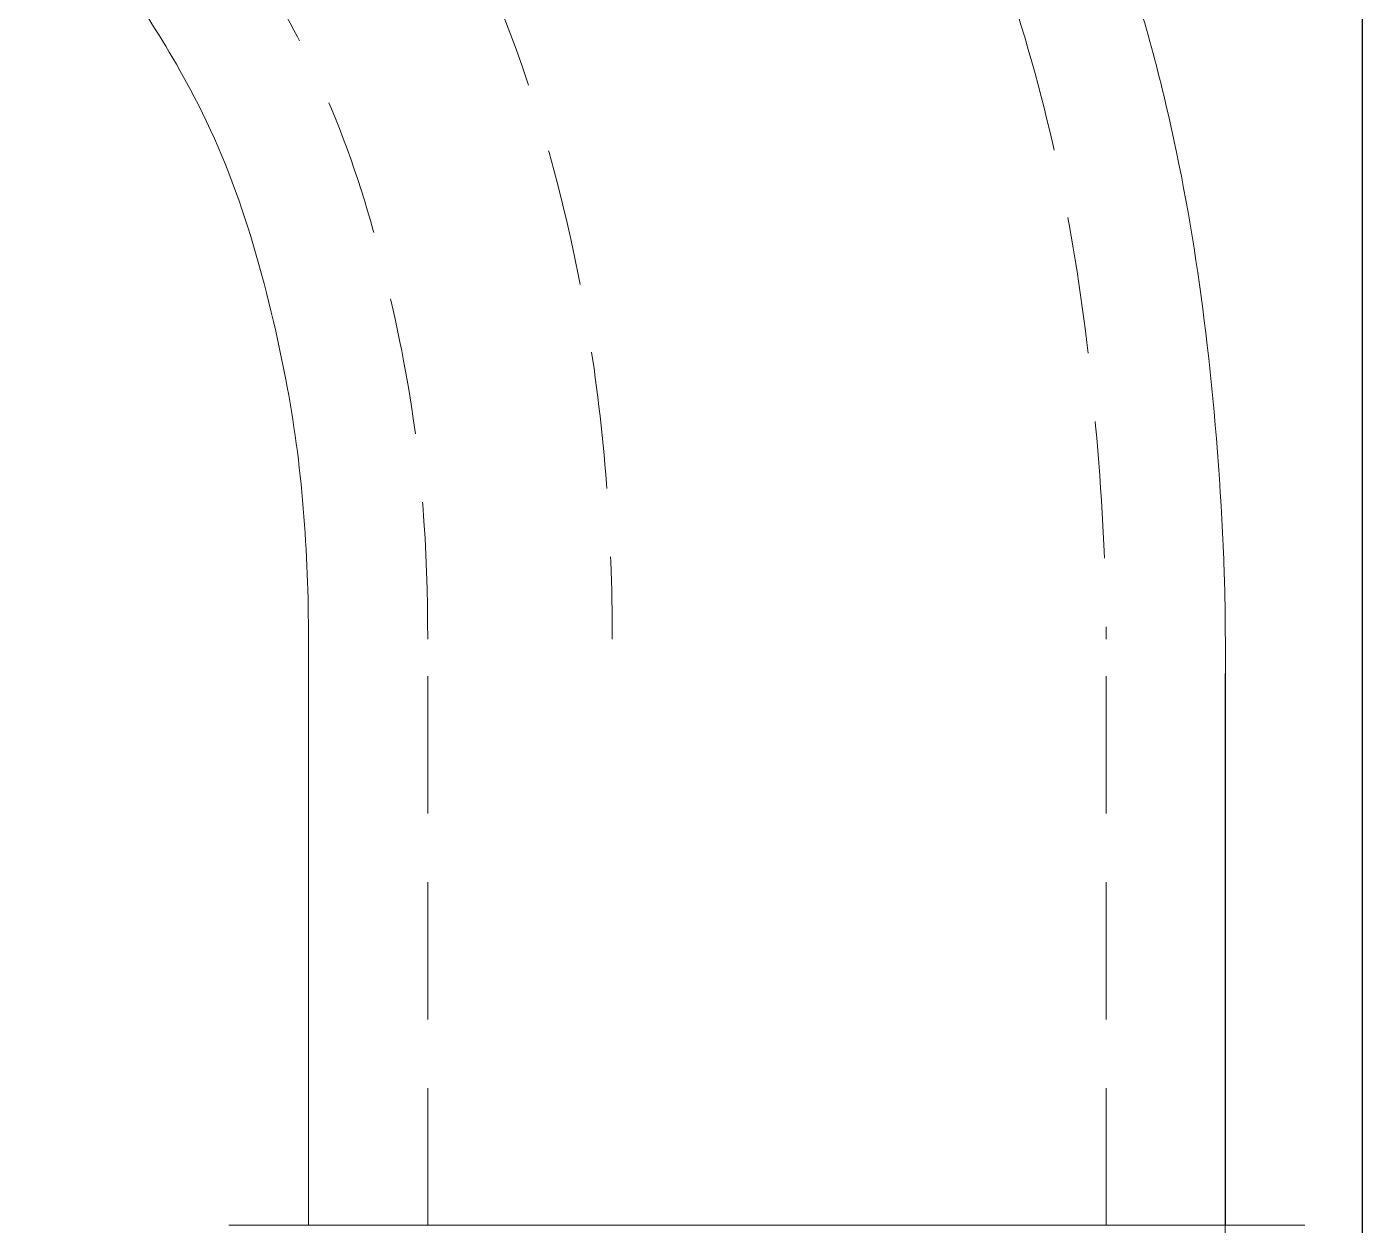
# Model space of a CAD drawing. Header units: millimetres. Extents: x -46397 to 283259, y -8690 to 23983.
# Drawn here: x 128304.51 to 128353.16, y 6882.12 to 6925.78 of the extents above; entities that cross this region are included whole.
import ezdxf

# ---------------------------------------------------------------- set-up
doc = ezdxf.new("R2010")
doc.units = ezdxf.units.MM
doc.linetypes.add('HIDDENX2', pattern=[0.75, 0.5, -0.25])
doc.layers.add('DUONGCHINH', color=7, linetype='Continuous', lineweight=25)

# ---------------------------------------------------------------- blocks, each defined once
blk = doc.blocks.new('A$C3d023de0')
at = {"color": 3, "linetype": 'HIDDENX2', "lineweight": 0, "ltscale": 100, "extrusion": (0, 1, 0)}
blk.add_line((600, 1954.614), (600, 454.614), dxfattribs=at)
at = {"layer": 'DUONGCHINH', "color": 2, "ltscale": 10, "extrusion": (0, 1, 0)}
blk.add_line((605, 1954.614), (605, 454.614), dxfattribs=at)
blk = doc.blocks.new('q kjekjas ad')
at = {"color": 2, "linetype": 'Continuous', "lineweight": 0, "ltscale": 10, "extrusion": (0, 1, 0)}
for p, q in [((-4433.338, 1634.513), (-4433.338, 1655.857)), ((-4399.938, 1634.513), (-4399.938, 1655.857)), ((-4436.239, 1634.513), (-4397.037, 1634.513))]:
    blk.add_line(p, q, dxfattribs=at)
at = {"color": 1, "linetype": 'HIDDENX2', "lineweight": 0, "ltscale": 10, "extrusion": (0, 1, 0)}
for p, q in [((-4428.994, 1634.513), (-4428.994, 1655.857)), ((-4404.281, 1634.513), (-4404.281, 1655.857))]:
    blk.add_line(p, q, dxfattribs=at)
at = {"color": 2, "linetype": 'Continuous', "lineweight": 0, "ltscale": 10}
for points, knots in [([(-4425.637, 1712.955), (-4425.635, 1712.953), (-4425.633, 1712.951), (-4425.624, 1712.943), (-4425.618, 1712.937), (-4425.591, 1712.914), (-4425.572, 1712.897), (-4425.493, 1712.827), (-4425.433, 1712.774), (-4425.197, 1712.564), (-4425.02, 1712.407), (-4424.312, 1711.773), (-4423.784, 1711.294), (-4421.683, 1709.357), (-4420.133, 1707.862), (-4416.709, 1704.285), (-4414.877, 1702.122), (-4411.956, 1698.06), (-4410.781, 1696.213), (-4408.51, 1692.252), (-4407.422, 1690.121), (-4405.371, 1685.597), (-4404.421, 1683.186), (-4402.852, 1678.394), (-4402.218, 1676.009), (-4401.233, 1671.28), (-4400.872, 1668.93), (-4400.299, 1663.983), (-4400.097, 1661.377), (-4399.96, 1657.799), (-4399.938, 1656.828), (-4399.938, 1655.857)], [0, 0, 0, 0, 0.009274, 0.009274, 0.037094, 0.037094, 0.120557, 0.120557, 0.370943, 0.370943, 1.122106, 1.122106, 3.375651, 3.375651, 10.139549, 10.139549, 18.798709, 18.798709, 25.468906, 25.468906, 32.743121, 32.743121, 40.570725, 40.570725, 47.980326, 47.980326, 55.10464, 55.10464, 62.937265, 62.937265, 65.849938, 65.849938, 65.849938, 65.849938]), ([(-4433.338, 1655.857), (-4433.338, 1659.031), (-4433.565, 1662.235), (-4434.531, 1667.202), (-4434.979, 1669.069), (-4436.108, 1672.648), (-4436.811, 1674.346), (-4438.296, 1677.104), (-4439.021, 1678.267), (-4439.999, 1679.78), (-4440.223, 1680.123), (-4440.792, 1680.993), (-4441.13, 1681.501), (-4441.715, 1682.285), (-4441.978, 1682.603), (-4442.667, 1683.367), (-4443.12, 1683.813), (-4443.603, 1684.252)], [0, 0, 0, 0, 9.523227, 9.523227, 15.302476, 15.302476, 21.030636, 21.030636, 25.367109, 25.367109, 26.629701, 26.629701, 28.557067, 28.557067, 30.165249, 30.165249, 32.488118, 32.488118, 32.488118, 32.488118])]:
    blk.add_open_spline(points, degree=3, knots=knots, dxfattribs=at)
at = {"color": 1, "linetype": 'HIDDENX2', "lineweight": 0, "ltscale": 10}
for points, knots in [([(-4428.01, 1709.251), (-4425.655, 1707.153), (-4423.343, 1704.984), (-4419.215, 1700.559), (-4417.398, 1698.297), (-4414.599, 1694.14), (-4413.511, 1692.308), (-4411.379, 1688.332), (-4410.354, 1686.169), (-4408.491, 1681.659), (-4407.664, 1679.297), (-4406.362, 1674.666), (-4405.863, 1672.398), (-4405.097, 1667.823), (-4404.823, 1665.513), (-4404.415, 1660.758), (-4404.281, 1658.307), (-4404.281, 1655.857)], [0, 0, 0, 0, 10.008785, 10.008785, 18.880762, 18.880762, 25.392661, 25.392661, 32.672289, 32.672289, 40.221161, 40.221161, 47.18929, 47.18929, 54.164357, 54.164357, 61.515521, 61.515521, 61.515521, 61.515521]), ([(-4440.368, 1698.673), (-4440.3, 1698.612), (-4440.231, 1698.551), (-4440.163, 1698.491), (-4440.095, 1698.43), (-4440.027, 1698.369), (-4439.959, 1698.307), (-4439.823, 1698.185), (-4439.688, 1698.062), (-4439.553, 1697.938), (-4439.283, 1697.69), (-4439.016, 1697.439), (-4438.75, 1697.186), (-4438.22, 1696.679), (-4437.699, 1696.16), (-4437.187, 1695.63), (-4436.676, 1695.1), (-4436.174, 1694.559), (-4435.682, 1694.005), (-4435.191, 1693.452), (-4434.71, 1692.888), (-4434.241, 1692.312), (-4432.442, 1690.106), (-4430.807, 1687.73), (-4429.377, 1685.205), (-4427.97, 1682.718), (-4426.763, 1680.086), (-4425.776, 1677.35), (-4424.589, 1674.062), (-4423.72, 1670.623), (-4423.149, 1667.128), (-4422.845, 1665.271), (-4422.626, 1663.398), (-4422.483, 1661.517), (-4422.34, 1659.636), (-4422.272, 1657.747), (-4422.272, 1655.857)], [0, 0, 0, 0, 0.0059685, 0.0059685, 0.0059685, 0.011937, 0.011937, 0.011937, 0.0238739, 0.0238739, 0.0238739, 0.0477478, 0.0477478, 0.0477478, 0.0954955, 0.0954955, 0.0954955, 0.1432433, 0.1432433, 0.1432433, 0.190991, 0.190991, 0.190991, 0.3737841, 0.3737841, 0.3737841, 0.5537647, 0.5537647, 0.5537647, 0.7701185, 0.7701185, 0.7701185, 0.8850593, 0.8850593, 0.8850593, 1, 1, 1, 1]), ([(-4428.994, 1655.857), (-4428.994, 1659.13), (-4429.208, 1662.432), (-4430.168, 1667.602), (-4430.622, 1669.56), (-4431.791, 1673.5), (-4432.55, 1675.472), (-4434.161, 1678.641), (-4434.942, 1679.936), (-4436.205, 1681.916), (-4436.666, 1682.624), (-4437.658, 1684.121), (-4438.193, 1684.855), (-4439.299, 1686.138), (-4439.873, 1686.719), (-4440.826, 1687.604), (-4441.189, 1687.922), (-4441.562, 1688.252)], [0, 0, 0, 0, 9.819124, 9.819124, 15.876837, 15.876837, 22.328754, 22.328754, 27.100763, 27.100763, 29.656818, 29.656818, 32.72297, 32.72297, 35.584868, 35.584868, 37.183022, 37.183022, 37.183022, 37.183022])]:
    blk.add_open_spline(points, degree=3, knots=knots, dxfattribs=at)

msp = doc.modelspace()

# ---------------------------------------------------------------- block references
for name, p in [('q kjekjas ad', (132748.113, 5247.608, -1.499)), ('A$C3d023de0', (127748.164, 5247.608, -1.499))]:
    msp.add_blockref(name, p)

doc.saveas('drawing.dxf')
